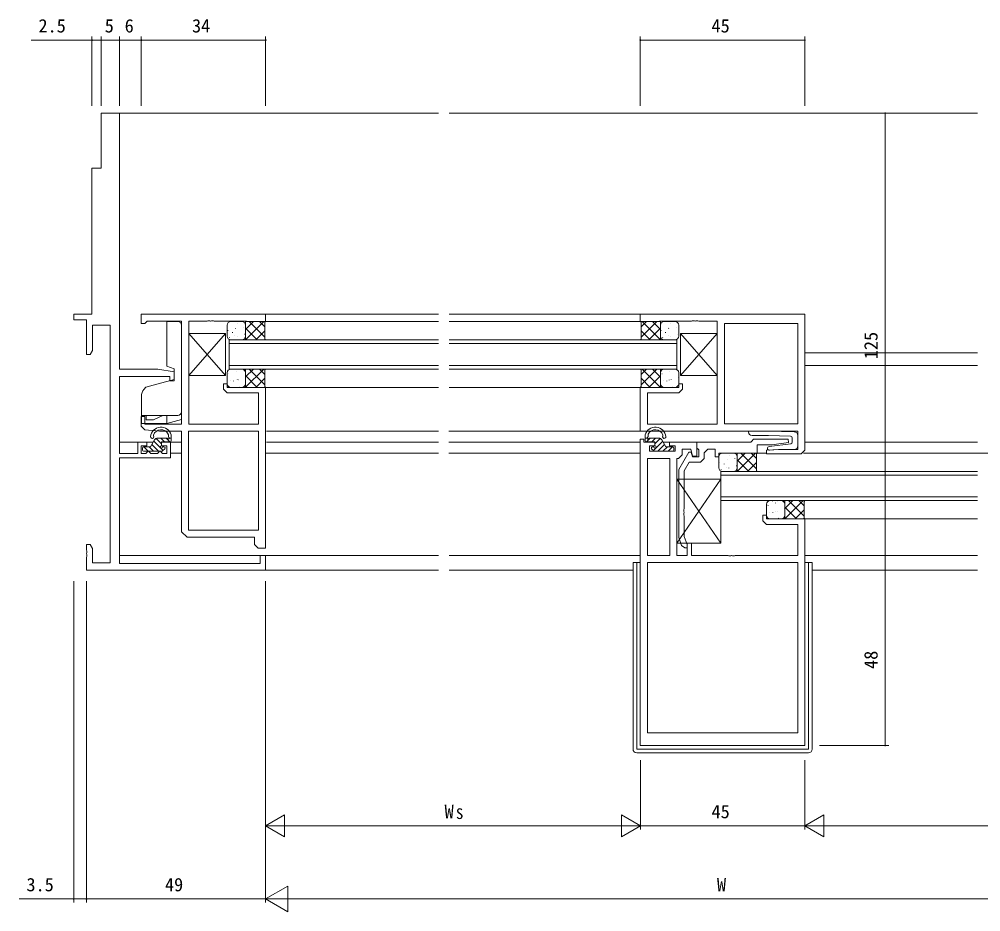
# Model space of a CAD drawing. Units: millimetres, scale not verified. Extents: x -594 to 539, y -420 to 386.
# Drawn here: x 50.1 to 313.1, y -291.5 to -47.3 of the extents above; entities that cross this region are included whole.
import ezdxf
from ezdxf.enums import TextEntityAlignment as Align

# ---------------------------------------------------------------- set-up
doc = ezdxf.new("R2010")
doc.units = ezdxf.units.MM
doc.header["$LTSCALE"] = 2
doc.linetypes.add('DASHED3', pattern=[4, 3, -1])
for name, color, linetype, lineweight in [('0-3_YKK_11', 7, 'Continuous', 9), ('0-4_YKK_12', 2, 'Continuous', 9), ('0-6_YKK_13', 4, 'Continuous', 9), ('0-7_YKK_D', 6, 'Continuous', 9)]:
    doc.layers.add(name, color=color, linetype=linetype, lineweight=lineweight)
doc.styles.add('ＭＳ ゴシック', font='')
doc.styles.get('ＭＳ ゴシック').set_extended_font_data('MS Gothic')

msp = doc.modelspace()

# ---------------------------------------------------------------- linework, layer by layer
at = {"layer": '0-3_YKK_11'}
for p, q in [((263.07, -158), (263.07, -130.5)), ((115.57, -187.069), (115.57, -159.999)), ((228.07, -193.97), (228.07, -167.43)), ((221.93, -195.9), (221.93, -242.5))]:
    msp.add_line(p, q, dxfattribs=at)
for points in [[(68.5, -197.999), (68.5, -194.457), (68.62, -194.274), (68.62, -193.724), (68.5, -193.541), (68.5, -193.457), (68.62, -193.274), (68.62, -192.724), (68.5, -192.541), (68.5, -190.999), (69.5, -190.999), (70.13, -192.09), (70.13, -195.999), (75, -195.999), (75, -130.999), (70.13, -130.999), (70.13, -137.908), (69.5, -138.999), (68.5, -138.999), (68.5, -129.499), (65, -129.499), (65, -127.999), (70, -127.999), (70, -87.999), (72.5, -87.999), (72.5, -72.999), (77.5, -72.999)], [(77.5, -72.999), (77.5, -142.999), (88, -142.999), (92.5, -143.792), (92.5, -146.199), (91.3, -146.199), (91.3, -144.999), (77.5, -144.999), (77.5, -166.099), (82.5, -166.099), (82.5, -162.999), (85, -162.999), (85, -163.999), (83.5, -163.999), (83.5, -166.099), (84.7, -166.099), (85, -165.799), (85.3, -165.499), (85.5, -165.499), (85.8, -165.799), (86.1, -166.099), (87.9, -166.099), (88.2, -165.799), (88.5, -165.499), (88.7, -165.499), (89, -165.799), (89.3, -166.099), (90.5, -166.099), (90.5, -163.999), (89, -163.999), (89, -162.999), (91.5, -162.999), (91.5, -167.299), (77.5, -167.299), (77.5, -196.199), (116, -196.199), (116, -193.999), (117.5, -193.999), (117.5, -197.999), (68.5, -197.999)], [(117.5, -191.999), (117.5, -147.999), (107, -147.999), (107, -146.999), (106, -146.999), (106, -148.499), (107, -149.499), (115.57, -149.499), (115.57, -158.069), (96.5, -158.069), (96.5, -129.929), (101.542, -129.929), (101.725, -129.809), (102.275, -129.809), (102.458, -129.929), (102.542, -129.929), (102.725, -129.809), (103.275, -129.809), (103.458, -129.929), (112.239, -129.929), (112.5, -129.999), (117.5, -129.999), (117.5, -127.999), (83.5, -127.999), (83.5, -130.499), (84.5, -130.499), (85.07, -129.929), (94.5, -129.929), (94.5, -158.069), (84.5, -158.069), (84.5, -155.999), (83.5, -155.999), (83.5, -158.645), (84.413, -159.641), (88.5, -159.999), (94.5, -159.999), (94.5, -187.499), (96, -188.999), (114.5, -188.999), (114.5, -190.999)], [(220, -246), (220, -162.2), (221, -162.2), (221, -163), (224, -163), (224, -164), (222.5, -164), (222.5, -165.5), (229.5, -165.5), (229.5, -164), (228, -164), (228, -163), (235.5, -163), (235.5, -166.8), (234.3, -166.8), (233.799, -164.93), (231.43, -164.93), (231.43, -166.43), (230.43, -167.43), (230, -167.43), (230, -193.97), (232.8, -193.97), (232.8, -190.6), (234, -190.6), (234, -193.97), (244.042, -193.97), (244.225, -194.09), (244.775, -194.09), (244.958, -193.97), (245.042, -193.97), (245.225, -194.09), (245.775, -194.09), (245.958, -193.97), (263.07, -193.97), (263.07, -185.5), (254.5, -185.5), (253.5, -184.5), (253.5, -183), (254.5, -183), (254.5, -184)], [(230.5, -170.467), (230.5, -189.1), (231.279, -191.242), (232.219, -191.9), (232.8, -191.9), (232.8, -191.033), (232, -188.835), (232, -183.158), (231.88, -182.975), (231.88, -182.425), (232, -182.242), (232, -182.158), (231.88, -181.975), (231.88, -181.425), (232, -181.242), (232, -170.868), (233.367, -168.5), (236.5, -168.5), (237.5, -167.5), (237.5, -165.93), (238.5, -164.93), (240.5, -164.93), (240.5, -167), (241.5, -167), (241.5, -166), (252, -166), (252, -163.7), (256, -163.7), (260.527, -163.138), (260.469, -162.2), (251, -162.2), (250.5, -162.7), (250.2, -163), (235.5, -163), (235.5, -164.63), (235.8, -164.93), (236, -165.13), (236, -167), (234.3, -167), (233.951, -165.7)], [(233.951, -165.7), (233.251, -165.7), (230.5, -170.467)], [(254.5, -184), (265, -184), (265, -246), (220, -246)], [(114.5, -190.999), (115.5, -191.999), (117.5, -191.999)]]:
    msp.add_lwpolyline(points, dxfattribs=at)
for points in [[(265, -128), (220, -128), (220, -130), (225, -130), (225.261, -129.93), (234.042, -129.93), (234.225, -129.81), (234.775, -129.81), (234.958, -129.93), (235.042, -129.93), (235.225, -129.81), (235.775, -129.81), (235.958, -129.93), (241, -129.93), (241, -158.07), (221.93, -158.07), (221.93, -149.5), (230.5, -149.5), (231.5, -148.5), (231.5, -147), (230.5, -147), (230.5, -148), (220, -148), (220, -160), (263.07, -160), (263.07, -165), (258, -165), (254.485, -165.233), (254.517, -166.2), (264, -166.2), (265, -165.2)], [(263.07, -158), (263.07, -130.5), (243, -130.5), (243, -158)], [(115.57, -187.069), (115.57, -159.999), (96.43, -159.999), (96.43, -187.069)], [(228.07, -193.97), (228.07, -167.43), (221.93, -167.43), (221.93, -193.97)], [(221.93, -195.9), (221.93, -242.5), (263.07, -242.5), (263.07, -195.9)]]:
    msp.add_lwpolyline(points, close=True, dxfattribs=at)
at = {"layer": '0-4_YKK_12'}
for p, q in [((77.35, -72.999), (164.75, -72.999)), ((167.75, -72.999), (312.25, -72.999)), ((117, -127.999), (164.75, -127.999)), ((220.002, -127.999), (167.75, -127.999)), ((117.2, -129.999), (164.75, -129.999)), ((220.002, -129.999), (167.75, -129.999)), ((107.504, -134.998), (107.504, -142.998)), ((107.504, -134.998), (164.75, -134.998)), ((107.504, -135.998), (164.75, -135.998)), ((230.006, -134.998), (167.75, -134.998)), ((230.006, -135.998), (167.75, -135.998)), ((230.006, -142.998), (230.006, -134.998)), ((265, -138.599), (312.25, -138.599)), ((107.504, -141.998), (164.75, -141.998)), ((230.006, -141.998), (167.75, -141.998)), ((265, -141.999), (312.25, -141.999)), ((107.504, -142.998), (164.75, -142.998)), ((230.006, -142.998), (167.75, -142.998)), ((117.5, -147.999), (164.75, -147.999)), ((220.002, -147.999), (167.75, -147.999)), ((117.7, -159.998), (164.75, -159.999)), ((167.602, -159.999), (220.5, -160)), ((77.5, -162.999), (86.751, -162.999)), ((91.2, -162.999), (94.3, -162.999)), ((117.7, -162.997), (164.75, -162.998)), ((167.602, -162.998), (220, -162.999)), ((228.8, -163), (226.25, -163)), ((265, -162.999), (312.25, -162.999)), ((91.5, -165.997), (94.3, -165.997)), ((117.5, -165.998), (164.75, -165.999)), ((167.602, -165.999), (220, -166)), ((254.597, -165.996), (246.28, -165.997)), ((367.806, -165.999), (264.598, -166.002)), ((242, -170.99), (242, -178.99)), ((242, -170.99), (312.25, -170.99)), ((242, -171.99), (312.25, -171.99)), ((242, -177.99), (312.25, -177.99)), ((242, -178.99), (312.25, -178.99)), ((264.756, -183.995), (312.25, -183.996)), ((77.5, -193.999), (164.75, -193.999)), ((220, -193.999), (167.75, -193.999)), ((265, -193.999), (312.25, -193.999)), ((70, -197.999), (164.75, -197.999)), ((218, -197.999), (167.75, -197.999)), ((267, -197.999), (312.25, -197.999))]:
    msp.add_line(p, q, dxfattribs=at)
at = {"layer": '0-6_YKK_13'}
for p, q in [((93.503, -129.968), (90.503, -129.968)), ((90.503, -129.968), (90.503, -142.24)), ((94.503, -156.797), (94.503, -130.968)), ((107.004, -134), (107.004, -131)), ((108.004, -130), (111.004, -130)), ((109.861, -130.617), (109.863, -130.607)), ((111.366, -131.549), (111.393, -131.507)), ((117.5, -129.999), (112.004, -129.999)), ((112.004, -132.166), (114.172, -129.999)), ((112.004, -134.995), (117, -129.999)), ((112.004, -135), (112.004, -129.999)), ((112.004, -131), (112.004, -134)), ((113.029, -129.999), (117.3, -134.27)), ((115.857, -129.999), (117.3, -131.442)), ((117.5, -129.999), (117.3, -130.199)), ((117.3, -130.199), (117.3, -134.799)), ((220.002, -130), (225.498, -130)), ((220.002, -130), (220.202, -130.2)), ((221.645, -130), (220.202, -131.443)), ((224.474, -130), (220.202, -134.272)), ((220.202, -130.2), (220.202, -134.8)), ((225.498, -134.996), (220.502, -130)), ((225.498, -132.168), (223.331, -130)), ((225.498, -135.001), (225.498, -130)), ((225.502, -134.001), (225.502, -131.001)), ((226.502, -130.001), (229.502, -130.001)), ((228.359, -130.618), (228.361, -130.608)), ((229.864, -131.55), (229.891, -131.508)), ((230.502, -131.001), (230.502, -134.001)), ((96.496, -144.748), (96.496, -133.248)), ((96.496, -133.248), (106.496, -133.248)), ((106.496, -133.248), (96.5, -144.748)), ((106.496, -133.248), (106.496, -144.748)), ((107.208, -132.491), (107.235, -132.449)), ((108.401, -133.042), (108.4, -132.942)), ((109.105, -133.839), (109.107, -133.83)), ((109.237, -131.875), (109.264, -131.833)), ((109.724, -134.107), (109.751, -134.065)), ((111.753, -133.491), (111.78, -133.449)), ((112.004, -131.803), (115.2, -134.999)), ((114.829, -134.999), (117.3, -132.527)), ((222.674, -135), (220.202, -132.528)), ((225.498, -131.804), (222.301, -135.001)), ((225.706, -132.493), (225.733, -132.45)), ((226.899, -133.043), (226.898, -132.943)), ((227.603, -133.841), (227.605, -133.831)), ((227.735, -131.876), (227.762, -131.834)), ((228.222, -134.108), (228.249, -134.066)), ((230.251, -133.492), (230.278, -133.45)), ((231.004, -133.248), (231.004, -144.748)), ((231.004, -133.248), (241, -144.748)), ((241.004, -133.248), (231.004, -133.248)), ((241.004, -144.748), (241.004, -133.248)), ((107.595, -134.433), (107.622, -134.391)), ((111.004, -135), (108.004, -135)), ((111.732, -134.366), (111.734, -134.357)), ((112.004, -134.631), (112.371, -134.998)), ((117.157, -134.999), (117.328, -134.827)), ((117.5, -134.999), (117.3, -134.799)), ((220.001, -135.001), (220.202, -134.8)), ((220.345, -135), (220.174, -134.828)), ((225.498, -134.632), (225.132, -134.999)), ((226.093, -134.435), (226.12, -134.392)), ((229.502, -135.001), (226.502, -135.001)), ((230.23, -134.368), (230.232, -134.358)), ((90.503, -142.24), (92.503, -142.968)), ((92.503, -142.968), (92.503, -145.869)), ((107.004, -144), (107.004, -147)), ((107.416, -144.302), (107.444, -144.26)), ((111.004, -143), (108.004, -143)), ((108.68, -143.13), (108.678, -143.03)), ((109.446, -143.686), (109.473, -143.644)), ((110.085, -143.109), (110.087, -143.099)), ((111.575, -143.359), (111.602, -143.317)), ((112.004, -142.998), (112.004, -147.999)), ((112.004, -145.168), (114.172, -143)), ((112.004, -147.996), (117, -143)), ((112.004, -147), (112.004, -144)), ((113.029, -143), (117.3, -147.272)), ((115.857, -143), (117.3, -144.443)), ((224.476, -143.001), (220.2, -147.273)), ((221.645, -143.002), (220.202, -144.444)), ((225.497, -148), (220.502, -143.001)), ((225.498, -145.172), (223.331, -143.003)), ((225.498, -142.999), (225.498, -148)), ((225.502, -144.001), (225.502, -147.001)), ((225.915, -144.303), (225.942, -144.261)), ((229.502, -143.001), (226.502, -143.001)), ((227.178, -143.131), (227.177, -143.031)), ((227.944, -143.687), (227.971, -143.645)), ((228.583, -143.11), (228.586, -143.1)), ((230.073, -143.36), (230.1, -143.318)), ((230.502, -147.001), (230.502, -144.001)), ((92.503, -145.869), (84.703, -147.959)), ((107.804, -146.244), (107.831, -146.202)), ((108.725, -146.354), (108.723, -146.254)), ((109.409, -145.991), (109.411, -145.981)), ((109.933, -145.917), (109.96, -145.875)), ((111.956, -146.858), (111.958, -146.849)), ((111.962, -145.301), (111.989, -145.259)), ((111.991, -146.307), (111.99, -146.207)), ((112.004, -144.804), (115.2, -148)), ((114.829, -148), (117.3, -145.528)), ((222.672, -148.002), (220.201, -145.53)), ((225.498, -144.807), (222.3, -148.002)), ((226.302, -146.245), (226.329, -146.203)), ((227.223, -146.356), (227.222, -146.256)), ((227.907, -145.992), (227.91, -145.982)), ((228.431, -145.918), (228.458, -145.876)), ((230.454, -146.859), (230.457, -146.85)), ((230.46, -145.302), (230.487, -145.26)), ((230.49, -146.308), (230.488, -146.208)), ((84.703, -147.959), (84.205, -148.552)), ((108.004, -148), (111.004, -148)), ((110.32, -147.859), (110.347, -147.817)), ((112.004, -147.632), (112.371, -147.999)), ((117.5, -147.999), (112.504, -147.999)), ((117.157, -148), (117.328, -147.828)), ((117.5, -148), (117.3, -147.8)), ((220, -148.001), (220.2, -147.801)), ((220.002, -148), (225.497, -148)), ((220.343, -148.001), (220.172, -147.83)), ((225.498, -147.634), (225.132, -148)), ((226.502, -148.001), (229.502, -148.001)), ((228.818, -147.86), (228.845, -147.818)), ((83.503, -150.481), (83.503, -157.869)), ((83.504, -155.669), (84.804, -155.669)), ((84.804, -156.869), (84.804, -155.669)), ((84.804, -156.869), (86.804, -156.869)), ((86.804, -156.869), (89.377, -155.669)), ((89.377, -155.669), (93.504, -155.669)), ((90.503, -155.669), (90.503, -157.869)), ((90.503, -157.869), (94.503, -156.797)), ((83.503, -157.869), (90.503, -157.869)), ((249.57, -160), (249.57, -160.2)), ((255.07, -160), (249.57, -160)), ((255.07, -160), (262.095, -160.176)), ((87.097, -162.399), (86, -164.299)), ((86.89, -162.757), (89.428, -165.295)), ((87.541, -161.993), (89, -163.452)), ((87.963, -161.899), (90.439, -161.899)), ((88.861, -161.899), (89.861, -162.899)), ((89, -163.999), (89, -162.899)), ((89, -162.899), (91.4, -162.899)), ((90.275, -161.899), (91.275, -162.899)), ((90.9, -161.026), (90.9, -161.438)), ((91.15, -161.899), (91.7, -161.899)), ((91.69, -161.899), (91.7, -161.909)), ((91.7, -161.163), (91.7, -162.599)), ((221.3, -161.164), (221.3, -162.6)), ((221.311, -161.9), (221.3, -161.911)), ((221.85, -161.9), (221.3, -161.9)), ((224, -162.9), (221.6, -162.9)), ((222.725, -161.9), (221.725, -162.9)), ((222.1, -161.027), (222.1, -161.439)), ((225.037, -161.9), (222.561, -161.9)), ((224.139, -161.9), (223.139, -162.9)), ((226.11, -162.758), (223.572, -165.296)), ((225.46, -161.994), (224, -163.453)), ((224, -164), (224, -162.9)), ((225.903, -162.4), (227, -164.3)), ((255.055, -161.2), (250.57, -161.2)), ((255.055, -161.2), (261.083, -161.351)), ((261.57, -162.958), (261.57, -161.851)), ((263.07, -164), (263.07, -161.175)), ((83.8, -164.599), (83.8, -165.199)), ((84.1, -164.299), (86, -164.299)), ((84.1, -165.499), (89.1, -165.499)), ((84.19, -164.299), (85.39, -165.499)), ((85.604, -164.299), (86.804, -165.499)), ((86.373, -163.653), (88.218, -165.499)), ((89.3, -164.299), (89.7, -164.299)), ((89.912, -164.811), (89.312, -165.411)), ((223.088, -164.812), (223.688, -165.412)), ((223.7, -164.3), (223.3, -164.3)), ((228.9, -165.5), (223.9, -165.5)), ((226.627, -163.654), (224.782, -165.5)), ((227.396, -164.3), (226.196, -165.5)), ((228.9, -164.3), (227, -164.3)), ((228.81, -164.3), (227.61, -165.5)), ((229.2, -164.6), (229.2, -165.2)), ((255.209, -164.181), (261.131, -163.454)), ((257.77, -165), (255.306, -165.176)), ((262.07, -165), (257.77, -165)), ((241.499, -170.003), (241.499, -167.003)), ((242.5, -166.003), (245.5, -166.003)), ((243.733, -167.879), (243.76, -167.836)), ((244.356, -166.62), (244.359, -166.61)), ((245.862, -167.552), (245.889, -167.51)), ((246.5, -168.169), (248.667, -166.001)), ((246.5, -170.997), (251.496, -166.001)), ((251.996, -166.002), (246.5, -166.002)), ((246.5, -171.003), (246.5, -166.002)), ((246.5, -167.003), (246.5, -170.003)), ((246.5, -167.805), (249.696, -171.001)), ((247.525, -166.002), (251.796, -170.273)), ((250.352, -166.001), (251.796, -167.444)), ((251.996, -166.001), (251.796, -166.201)), ((251.796, -166.201), (251.796, -170.801)), ((241.703, -168.495), (241.73, -168.453)), ((242.09, -170.437), (242.117, -170.395)), ((242.896, -169.045), (242.895, -168.945)), ((243.6, -169.843), (243.603, -169.833)), ((244.219, -170.11), (244.246, -170.068)), ((246.227, -170.37), (246.23, -170.36)), ((246.249, -169.494), (246.276, -169.452)), ((246.5, -170.633), (246.858, -170.992)), ((249.324, -171.001), (251.796, -168.529)), ((251.652, -171.001), (251.824, -170.829)), ((251.996, -171.001), (251.796, -170.801)), ((242, -173.1), (230, -173.1)), ((230, -173.1), (230, -190.6)), ((242, -173.1), (230, -190.6)), ((230.004, -173.106), (242, -190.6)), ((242, -190.6), (242, -173.1)), ((245.5, -171.003), (242.5, -171.003)), ((254.506, -180.003), (254.506, -183.003)), ((254.918, -180.305), (254.945, -180.263)), ((258.506, -179.003), (255.506, -179.003)), ((256.182, -179.133), (256.18, -179.033)), ((256.948, -179.689), (256.975, -179.647)), ((257.587, -179.112), (257.589, -179.102)), ((259.077, -179.363), (259.104, -179.32)), ((259.464, -181.305), (259.491, -181.262)), ((259.506, -179.001), (259.506, -184.002)), ((259.506, -183.998), (264.502, -179.002)), ((259.506, -181.17), (261.674, -179.002)), ((259.506, -183.003), (259.506, -180.003)), ((259.506, -180.806), (262.702, -184.002)), ((260.53, -179.002), (264.802, -183.274)), ((263.359, -179.002), (264.802, -180.445)), ((265.002, -179.002), (264.802, -179.202)), ((264.802, -179.202), (264.802, -183.802)), ((255.305, -182.247), (255.333, -182.205)), ((255.506, -184.003), (258.506, -184.003)), ((256.227, -182.358), (256.225, -182.258)), ((256.911, -181.994), (256.913, -181.984)), ((257.434, -181.921), (257.461, -181.879)), ((257.821, -183.863), (257.849, -183.821)), ((259.458, -182.862), (259.46, -182.852)), ((259.493, -182.31), (259.492, -182.21)), ((259.506, -183.634), (259.872, -184.001)), ((265.002, -184.002), (259.506, -184.002)), ((262.33, -184.002), (264.802, -181.531)), ((264.659, -184.002), (264.83, -183.831)), ((265.002, -184.002), (264.802, -183.802)), ((230, -190.6), (242, -190.6)), ((220, -195.9), (218, -195.9)), ((218, -195.9), (218, -247)), ((219, -195.9), (219, -247)), ((267, -195.9), (265, -195.9)), ((266, -247), (266, -195.9)), ((267, -247), (267, -195.9)), ((219, -247), (266, -247)), ((219, -248), (266, -248))]:
    msp.add_line(p, q, dxfattribs=at)
at = {"layer": '0-6_YKK_13', "linetype": 'DASHED3'}
msp.add_line((84.804, -155.669), (89.377, -155.669), dxfattribs=at)
at = {"layer": '0-6_YKK_13'}
for points in [[(96.496, -133.248), (106.496, -144.748), (96.496, -144.748)], [(241.004, -133.248), (231.004, -144.748), (241.004, -144.748)], [(117.5, -143), (117.3, -143.2), (117.3, -147.8)], [(220.002, -143.001), (220.202, -143.201), (220.2, -147.801)]]:
    msp.add_lwpolyline(points, dxfattribs=at)
for centre, radius, start, end in [((93.503, -130.968), 1, 0, 90), ((108.004, -131), 1, 90, 180), ((111.004, -131), 1, 0, 90), ((226.502, -131.001), 1, 89.99998, 179.99998), ((229.502, -131.001), 1, 0, 90), ((108.004, -134), 1, 180, 270), ((111.004, -134), 1, 270, 0), ((226.502, -134.001), 1, 180, 270), ((229.502, -134.001), 1, 270, 359.99998), ((108.004, -144), 1, 90, 180), ((111.004, -144), 1, 0, 90), ((226.502, -144.001), 1, 89.99998, 179.99998), ((229.502, -144.001), 1, 0, 90), ((108.004, -147), 1, 180, 270), ((111.004, -147), 1, 270, 0), ((226.502, -147.001), 1, 180, 270), ((229.502, -147.001), 1, 270, 359.99998), ((86.503, -150.481), 3, 139.99998, 180), ((93.504, -154.669), 1, 270, 0), ((88.886, -161.799), 2.9, 15.36215, 173.81749), ((88.886, -161.799), 2.2, 27.03424, 160.24481), ((224.114, -161.8), 2.9, 6.1825, 164.63783), ((224.114, -161.8), 2.2, 19.75517, 152.96574), ((250.57, -160.2), 1, 180, 270), ((262.07, -161.175), 1, 0, 88.5679), ((86.45, -161.535), 0.45, 173.81749, 30.29584), ((87.098, -161.157), 0.3, 160.24481, 210.29584), ((87.963, -162.899), 1, 90, 149.99998), ((90.439, -162.199), 0.3, 33.05573, 90), ((90.9, -161.899), 0.25, 213.05573, 56.94426), ((90.4, -161.026), 0.5, 0, 27.03424), ((91.2, -161.438), 0.3, 180, 236.94426), ((91.4, -162.599), 0.3, 270, 0), ((91.2, -161.163), 0.5, 0, 15.36215), ((221.8, -161.164), 0.5, 164.63783, 180), ((221.6, -162.6), 0.3, 180, 270), ((222.1, -161.9), 0.25, 123.05573, 326.94426), ((221.8, -161.439), 0.3, 303.05573, 359.99998), ((222.6, -161.027), 0.5, 152.96574, 179.99998), ((222.561, -162.2), 0.3, 90, 146.94426), ((225.037, -162.9), 1, 29.99998, 90), ((226.55, -161.536), 0.45, 149.70415, 6.1825), ((225.902, -161.158), 0.3, 329.70415, 19.75517), ((261.07, -161.851), 0.5, 0, 88.5679), ((261.07, -162.958), 0.5, 276.99998, 359.99998), ((84.1, -164.599), 0.3, 90, 180), ((84.1, -165.199), 0.3, 180, 270), ((89, -164.299), 0.3, 90, 359.99998), ((89.1, -165.199), 0.3, 270, 315), ((89.7, -164.599), 0.3, 315, 90), ((223.3, -164.6), 0.3, 90, 224.99998), ((223.9, -165.2), 0.3, 224.99998, 270), ((224, -164.3), 0.3, 180, 90), ((228.9, -164.6), 0.3, 0, 90), ((228.9, -165.2), 0.3, 270, 0), ((255.27, -164.677), 0.5, 96.99998, 274.08562), ((262.07, -164), 1, 270, 0), ((242.5, -167.003), 1, 90, 180), ((245.5, -167.003), 1, 0, 90), ((242.5, -170.003), 1, 180, 270), ((245.5, -170.003), 1, 270, 0), ((255.506, -180.003), 1, 90, 180), ((258.506, -180.003), 1, 0, 90), ((255.506, -183.003), 1, 180, 270), ((258.506, -183.003), 1, 270, 0), ((219, -247), 1, 180, 270), ((266, -247), 1, 270, 0)]:
    msp.add_arc(centre, radius, start, end, dxfattribs=at)
at = {"layer": '0-7_YKK_D'}
for p, q in [((70, -70.999), (70, -51.999)), ((72.5, -70.999), (72.5, -51.999)), ((72.5, -70.999), (72.5, -51.999)), ((77.5, -70.999), (77.5, -51.999)), ((77.5, -70.999), (77.5, -51.999)), ((83.5, -70.999), (83.5, -51.999)), ((83.5, -70.999), (83.5, -51.999)), ((117.5, -70.999), (117.5, -51.999)), ((220, -70.999), (220, -51.999)), ((264.998, -70.999), (264.998, -51.999)), ((70, -52.999), (53.4, -52.999)), ((72.5, -52.999), (70, -52.999)), ((72.5, -52.999), (77.5, -52.999)), ((77.5, -52.999), (83.5, -52.999)), ((83.5, -52.999), (117.5, -52.999)), ((220, -52.999), (264.998, -52.999)), ((287, -72.999), (287, -197.999)), ((287, -197.999), (287, -246)), ((65, -200.999), (65, -289)), ((68.5, -200.999), (68.5, -289)), ((68.5, -200.999), (68.5, -289)), ((117.5, -200.999), (117.5, -289)), ((269, -246), (288, -246)), ((117.5, -250), (117.5, -269)), ((117.5, -250), (117.5, -289)), ((220.003, -250), (220.003, -269)), ((220.005, -250), (220.005, -269)), ((265.003, -250), (265.003, -269)), ((265.003, -250), (265.003, -269)), ((117.5, -268), (122.696, -265)), ((122.696, -271), (122.696, -265)), ((220.003, -268), (214.806, -265)), ((214.806, -265), (214.806, -271)), ((265.003, -268), (270.199, -265)), ((270.199, -271), (270.199, -265)), ((117.5, -268), (127.892, -268)), ((117.5, -268), (122.696, -271)), ((123.5, -268), (214.003, -268)), ((220.003, -268), (209.61, -268)), ((220.003, -268), (214.806, -271)), ((220.005, -268), (265.003, -268)), ((265.003, -268), (275.395, -268)), ((265.003, -268), (270.199, -271)), ((271.003, -268), (361.5, -268)), ((117.5, -288), (123.562, -284.5)), ((123.562, -291.5), (123.562, -284.5)), ((68.5, -288), (117.5, -288)), ((117.5, -288), (129.624, -288)), ((117.5, -288), (123.562, -291.5)), ((124.5, -288), (360.5, -288))]:
    msp.add_line(p, q, dxfattribs=at)
msp.add_lwpolyline([(68.5, -288), (65, -288), (50.1, -288)], dxfattribs=at)
for centre, start, end in [((70, -52.999), 0, 180), ((70, -52.999), 180, 0), ((72.5, -52.999), 0, 180), ((72.5, -52.999), 0, 180), ((72.5, -52.999), 180, 0), ((72.5, -52.999), 180, 0), ((77.5, -52.999), 0, 180), ((77.5, -52.999), 0, 180), ((77.5, -52.999), 180, 0), ((77.5, -52.999), 180, 0), ((83.5, -52.999), 0, 180), ((83.5, -52.999), 0, 180), ((83.5, -52.999), 180, 0), ((83.5, -52.999), 180, 0), ((117.5, -52.999), 0, 180), ((117.5, -52.999), 180, 0), ((220, -52.999), 0, 180), ((220, -52.999), 180, 0), ((264.998, -52.999), 0, 180), ((264.998, -52.999), 180, 0), ((287, -72.999), 90, 270), ((287, -72.999), 270, 90), ((287, -197.999), 90, 270), ((287, -197.999), 90, 270), ((287, -197.999), 270, 90), ((287, -197.999), 270, 90), ((287, -246), 90, 270), ((287, -246), 270, 90), ((65, -288), 0, 180), ((65, -288), 180, 0), ((68.5, -288), 0, 180), ((68.5, -288), 0, 180), ((68.5, -288), 180, 0), ((68.5, -288), 180, 0)]:
    msp.add_arc(centre, 0.106, start, end, dxfattribs=at)

# ---------------------------------------------------------------- texts
at = {"layer": '0-7_YKK_D', "color": 4, "style": 'ＭＳ ゴシック'}
for s, height, p in [('2.5', 3.666, (55.358, -51.999)), ('5', 3.666, (73.489, -51.999)), ('6', 3.666, (78.941, -51.999)), ('34', 3.666, (97.357, -51.999)), ('45', 3.666, (239.465, -51.999)), ('W', 3.666, (166.455, -267)), ('45', 3.666, (239.47, -267)), ('S', 2.933, (169.574, -267)), ('3.5', 3.666, (52.071, -287)), ('49', 3.666, (89.967, -287)), ('W', 3.666, (240.965, -287))]:
    msp.add_text(s, height=height, dxfattribs=at).set_placement(p, align=Align.BOTTOM_LEFT)
for s, p in [('125', (286, -140.299)), ('48', (286, -225.057))]:
    msp.add_text(s, height=3.666, rotation=90, dxfattribs=at).set_placement(p, align=Align.BOTTOM_LEFT)

doc.saveas('drawing.dxf')
